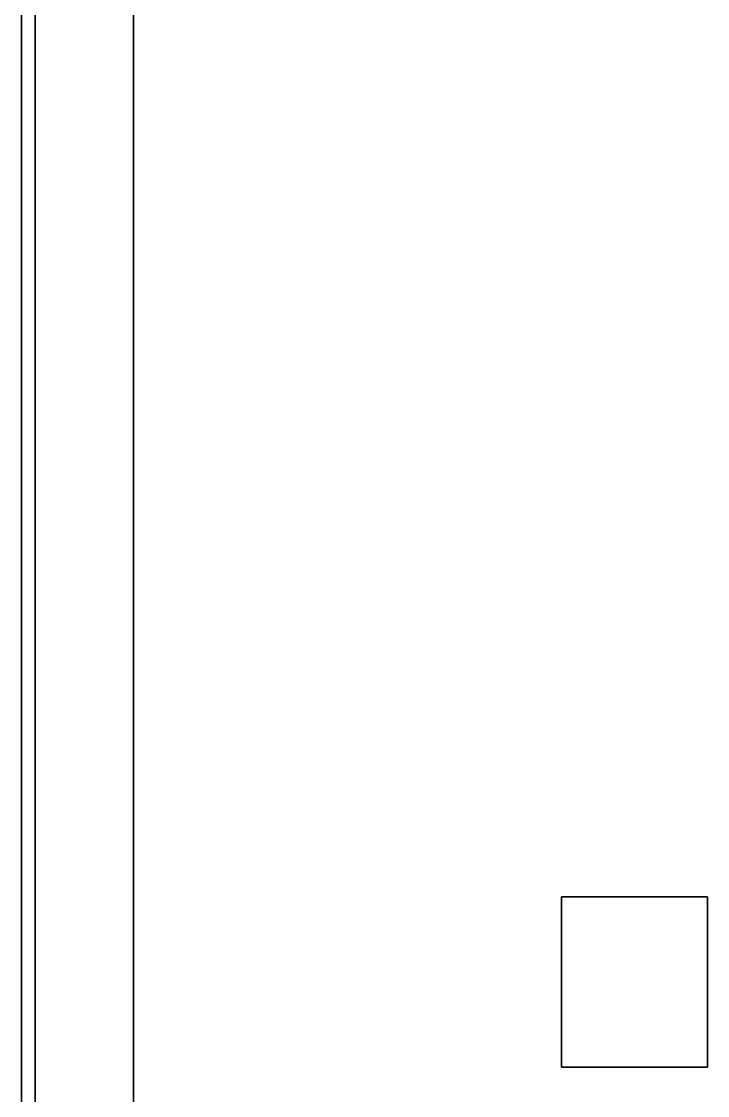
# Model space of a CAD drawing. Header units: inches. Extents: x 885 to 6823, y 710 to 5493.
# Drawn here: x 6171.8 to 6312.8, y 2424.3 to 2645.1 of the extents above; entities that cross this region are included whole.
import ezdxf

# ---------------------------------------------------------------- set-up
doc = ezdxf.new("R2010")
doc.units = ezdxf.units.IN
doc.layers.add('1', color=7, linetype='Continuous', true_color=0xffffff)

msp = doc.modelspace()

# ---------------------------------------------------------------- linework, layer by layer
at = {"layer": '1', "color": 7, "linetype": 'Continuous', "lineweight": 35}
for p, q in [((6171.76, 2356.86), (6171.76, 4008.38)), ((6171.76, 2356.86), (6171.76, 4008.38)), ((6194.76, 2377.66), (6194.76, 2695.45)), ((6174.56, 2382.46), (6174.56, 2691.16)), ((6312.76, 2465.16), (6282.76, 2465.16)), ((6282.76, 2465.16), (6282.76, 2430.16)), ((6312.76, 2430.16), (6312.76, 2465.16)), ((6282.76, 2430.16), (6312.76, 2430.16))]:
    msp.add_line(p, q, dxfattribs=at)

doc.saveas('drawing.dxf')
